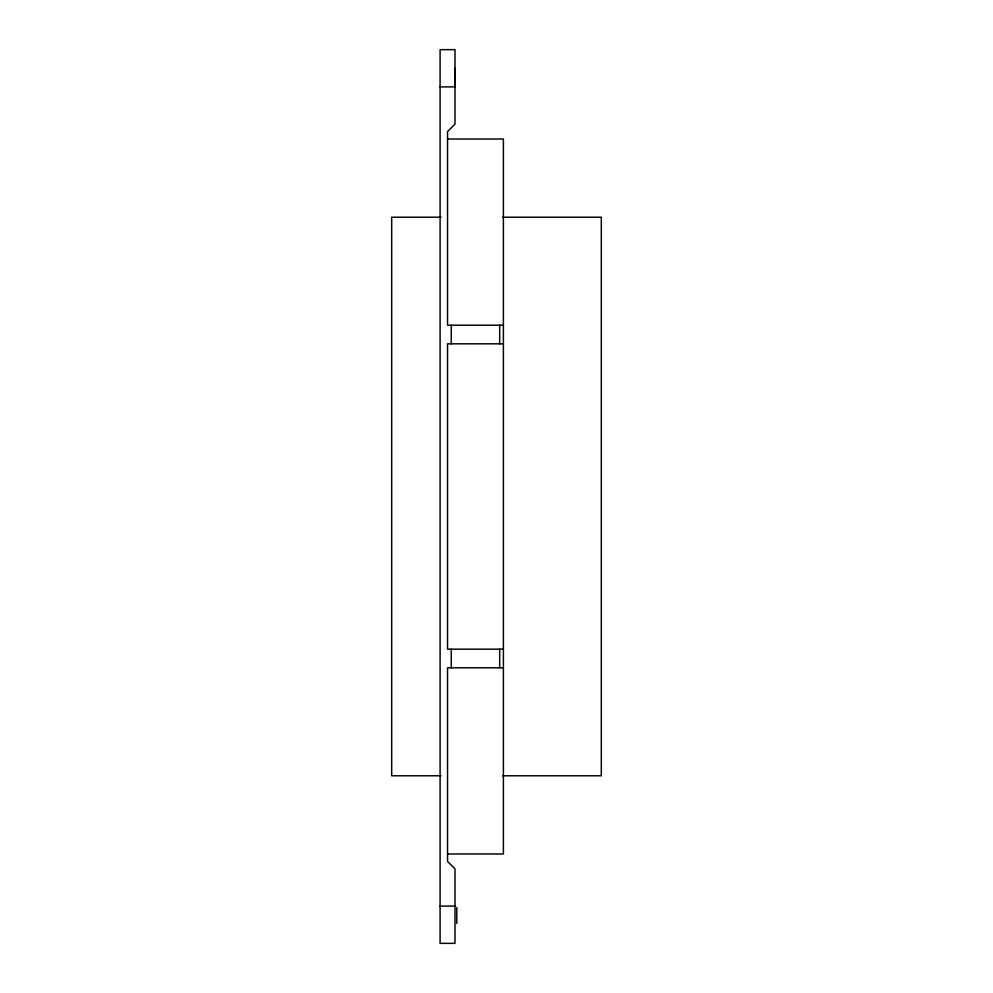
<?xml version="1.0" encoding="UTF-8"?>
<svg xmlns="http://www.w3.org/2000/svg" width="993" height="993" viewBox="0 0 993 993"><rect width="100%" height="100%" fill="white"/><g stroke="black" fill="none" stroke-linecap="round" stroke-linejoin="round"><path stroke-width="1.49" d="M456.792 923.353L456.792 907.49M440.098 86.888L454.993 86.888M447.545 139.02L503.401 139.02L503.401 853.98L447.545 853.98M441.016 217.219L391.689 217.219L391.689 775.781L441.016 775.781M502.669 217.219L601.311 217.219L601.311 775.781L502.669 775.781M503.401 325.207L447.545 325.207L447.545 131.572L454.993 124.125L454.993 49.65L440.098 49.65L440.098 943.35L454.993 943.35L454.993 868.875L447.545 861.428L447.545 667.793L503.401 667.793M503.401 343.826L447.545 343.826L447.545 649.174L503.401 649.174M440.098 906.112L454.993 906.112M499.678 325.207L499.678 343.826M499.678 649.174L499.678 667.793M454.757 68.281L454.757 86.9M451.269 325.207L451.269 343.826M451.269 649.174L451.269 667.793"/></g></svg>
